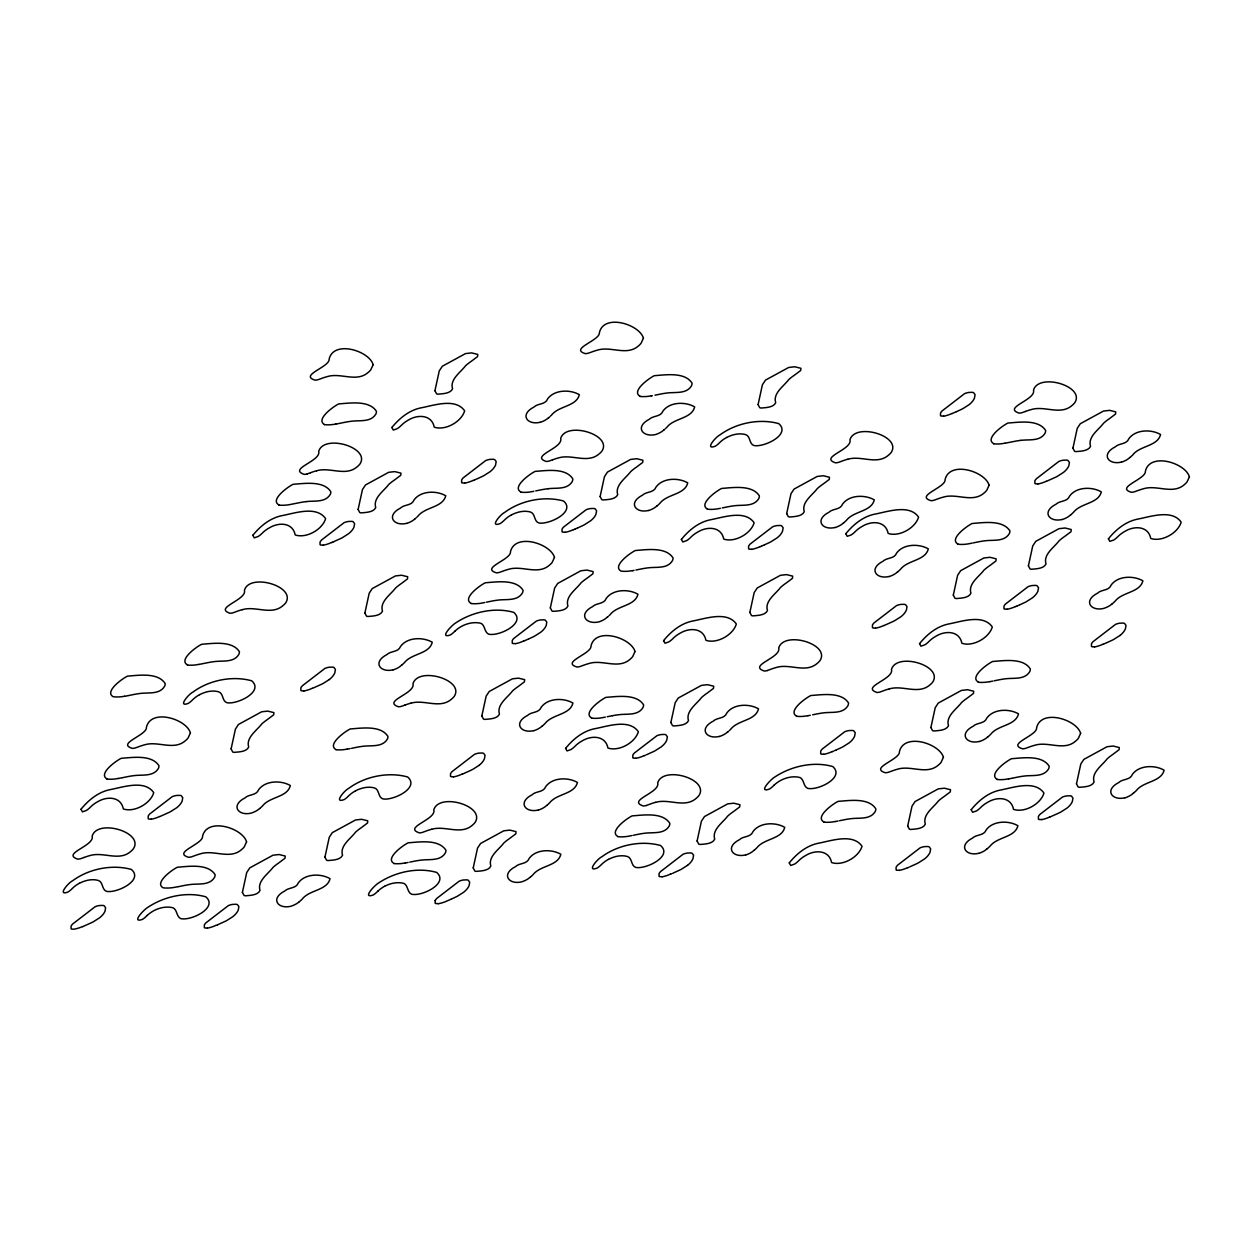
<?xml version="1.0" encoding="UTF-8"?>
<svg xmlns="http://www.w3.org/2000/svg" width="1252" height="1252" viewBox="0 0 1252 1252"><rect width="100%" height="100%" fill="white"/><g stroke="black" fill="none" stroke-linecap="round" stroke-linejoin="round"><path stroke-width="1.5" d="M435.164 900.564L435.148 903.224A2.441 1.158 -5.2 0 0 436.103 903.584L438.169 903.6M147.204 915.415L145.592 916.98A32.239 15.227 -5.2 0 1 142.462 919.391C130.693 923.553 144.043 909.343 148.08 907.184C164.403 896.369 186.767 891.377 205.829 896.823C218.49 907.669 190.961 921.175 180.711 918.592C175.781 916.354 177.612 907.825 171.148 907.387C165.217 906.448 159.067 907.919 153.793 910.705A37.951 17.935 -5.2 0 0 147.251 915.431M455.118 630.977L453.506 632.526A32.239 15.227 -5.2 0 1 450.376 634.936C438.607 639.099 451.956 624.904 455.994 622.729C472.317 611.931 494.681 606.938 513.743 612.369C526.403 623.214 498.875 636.736 488.624 634.154C483.679 631.916 485.526 623.371 479.062 622.933C473.115 622.009 466.98 623.465 461.706 626.25A37.951 17.935 -5.2 0 0 455.165 630.977M378.026 891.017L376.398 892.566A32.239 15.227 -5.2 0 1 373.268 894.977C361.515 899.139 374.864 884.929 378.902 882.77C395.225 871.955 417.573 866.963 436.651 872.409C449.296 883.255 421.767 896.776 411.517 894.194C406.587 891.94 408.434 883.411 401.97 882.973C396.023 882.034 389.873 883.505 384.614 886.291M774.112 785.145L772.484 786.694A32.239 15.227 -5.2 0 1 769.354 789.104C757.601 793.267 770.95 779.073 774.988 776.897C791.311 766.099 813.659 761.106 832.736 766.537C845.382 777.382 817.853 790.904 807.603 788.322C802.673 786.068 804.52 777.539 798.056 777.101C792.109 776.177 785.959 777.633 780.7 780.419A37.951 17.935 -5.2 0 0 774.143 785.145M416.04 517.984L415.163 518.798M549.628 416.9L548.736 417.714M664.953 429.107L664.061 429.921M608.237 616.453L607.345 617.267M728.789 731.058L727.913 731.872M401.657 665.266L403.426 663.607A86.357 40.8 -5.2 0 1 404.318 662.778C411.626 653.184 429.311 654.264 432.253 642.245C423.192 636.908 407.37 637.002 400.546 646.439C398.277 652.433 390.796 650.711 386.868 654.624C372.173 662.152 380.092 672.966 393.081 669.82M259.743 808.573L261.496 806.914A86.357 40.8 -5.2 0 1 262.404 806.069C269.712 796.475 287.397 797.555 290.339 785.552C281.277 780.199 265.455 780.293 258.616 789.73C256.347 795.74 248.882 794.003 244.954 797.931C230.258 805.459 238.177 816.273 251.167 813.111A20.048 9.484 -5.2 0 0 259.54 808.526M657.143 505.902L658.912 504.243A86.357 40.8 -5.2 0 1 659.804 503.398C667.113 493.804 684.797 494.884 687.739 482.881C678.678 477.528 662.856 477.622 656.032 487.059C653.763 493.069 646.282 491.332 642.354 495.26C627.659 502.788 635.578 513.602 648.567 510.456M299.431 901.706L301.2 900.063A86.357 40.8 -5.2 0 1 302.108 899.218C309.4 889.624 327.101 890.704 330.043 878.685C320.966 873.348 305.144 873.442 298.32 882.879C296.051 888.889 288.586 887.152 284.658 891.08C269.962 898.607 277.866 909.406 290.855 906.26A20.048 9.484 -5.2 0 0 299.244 901.675M542.335 726.066L544.088 724.423A86.357 40.8 -5.2 0 1 544.996 723.578C552.304 713.984 569.989 715.064 572.931 703.045C563.854 697.708 548.047 697.802 541.208 707.239C538.939 713.249 531.474 711.512 527.546 715.44C512.851 722.967 520.769 733.782 533.743 730.62M843.692 522.913L845.46 521.27A86.357 40.8 -5.2 0 1 846.368 520.425C853.661 510.832 871.345 511.912 874.287 499.892C865.226 494.556 849.404 494.65 842.58 504.087C840.311 510.096 832.83 508.359 828.902 512.287C814.207 519.815 822.126 530.629 835.115 527.468M546.811 805.474L548.579 803.815A86.357 40.8 -5.2 0 1 549.487 802.986C556.78 793.392 574.48 794.472 577.422 782.453C568.345 777.116 552.523 777.195 545.7 786.647C543.431 792.641 535.95 790.904 532.022 794.832C517.342 802.36 525.245 813.174 538.235 810.028M530.253 877.292L532.022 875.649A86.357 40.8 -5.2 0 1 532.914 874.804C540.222 865.21 557.907 866.29 560.849 854.271C551.788 848.934 535.966 849.028 529.142 858.465C526.873 864.475 519.392 862.738 515.464 866.666C500.769 874.193 508.688 885.007 521.677 881.846A20.048 9.484 -5.2 0 0 530.05 877.261M897.715 571.914L899.484 570.27A86.357 40.8 -5.2 0 1 900.376 569.425C907.669 559.832 925.322 560.896 928.311 548.892C919.25 543.556 903.428 543.65 896.604 553.087C894.335 559.096 886.854 557.359 882.926 561.287C868.231 568.815 876.15 579.629 889.139 576.468M1129.977 457.543L1131.73 455.885A86.357 40.8 -5.2 0 1 1132.637 455.039C1139.915 445.446 1157.584 446.51 1160.573 434.522C1151.496 429.17 1135.689 429.264 1128.85 438.701C1126.581 444.71 1119.116 442.973 1115.188 446.901C1100.492 454.429 1108.411 465.243 1121.385 462.098M1070.726 514.916L1072.494 513.257A86.357 40.8 -5.2 0 1 1073.402 512.428C1080.679 502.819 1098.333 503.883 1101.322 491.895C1092.26 486.558 1076.438 486.637 1069.615 496.074C1067.346 502.083 1059.865 500.346 1055.937 504.274C1041.241 511.802 1049.16 522.616 1062.15 519.47M754.142 850.374L755.911 848.731A86.357 40.8 -5.2 0 1 756.803 847.886C764.111 838.292 781.796 839.372 784.738 827.353C775.677 822.016 759.854 822.11 753.031 831.547C750.762 837.557 743.281 835.82 739.353 839.748C724.658 847.275 732.577 858.089 745.566 854.928M1112.277 603.855L1114.045 602.196A86.357 40.8 -5.2 0 1 1114.953 601.367C1122.23 591.758 1139.883 592.822 1142.888 580.834C1133.811 575.497 1117.989 575.576 1111.166 585.013C1108.896 591.022 1101.416 589.285 1097.503 593.213C1082.808 600.741 1090.711 611.555 1103.701 608.409A20.048 9.484 -5.2 0 0 1112.089 603.824M987.922 736.896L989.69 735.253A86.357 40.8 -5.2 0 1 990.598 734.408C997.875 724.798 1015.528 725.878 1018.518 713.875C1009.456 708.538 993.634 708.632 986.811 718.069C984.542 724.079 977.061 722.341 973.133 726.27C958.437 733.797 966.356 744.611 979.346 741.45M987.296 848.746L989.064 847.088A86.357 40.8 -5.2 0 1 989.972 846.258C997.249 836.649 1014.902 837.713 1017.907 825.725C1008.83 820.389 993.008 820.483 986.185 829.919C983.916 835.929 976.435 834.192 972.507 838.104C957.827 845.632 965.73 856.446 978.72 853.301M1133.498 793.22L1135.267 791.561A86.357 40.8 -5.2 0 1 1136.174 790.732C1143.452 781.123 1161.105 782.187 1164.11 770.199C1155.033 764.862 1139.21 764.941 1132.387 774.378C1130.118 780.387 1122.637 778.65 1118.709 782.578C1104.029 790.106 1111.932 800.92 1124.922 797.774M329.339 679.523L323.251 683.389A58.719 27.747 -5.2 0 1 321.654 684.218L312.405 688.365M478.984 765.41L472.912 769.276A58.719 27.747 -5.2 0 1 471.3 770.105L466.417 772.359M687.52 865.351L681.432 869.217A58.719 27.747 -5.2 0 1 679.82 870.03L672.825 873.223M1119.945 635.484L1113.857 639.349A58.719 27.747 -5.2 0 1 1112.261 640.179L1107.378 642.433M511.505 514.885C517.186 511.927 523.993 510.268 530.3 511.958C535.574 513.508 533.696 521.38 538.876 522.976C549.049 524.87 576.17 511.802 563.541 501.003C544.119 495.667 520.895 500.409 504.759 512.334C500.456 514.306 489.016 527.937 500.174 523.571A32.239 15.227 -5.2 0 0 503.304 521.161L504.916 519.611A37.951 17.935 -5.2 0 1 511.458 514.869M199.647 694.657C205.344 691.699 212.136 690.04 218.443 691.746C223.732 693.279 221.854 701.151 227.035 702.748C237.207 704.657 264.329 691.589 251.683 680.791C232.277 675.438 209.037 680.18 192.918 692.106C188.614 694.077 177.158 707.709 188.332 703.358A32.239 15.227 -5.2 0 0 191.446 700.948L193.058 699.383A37.951 17.935 -5.2 0 1 199.616 694.641M726.676 437.48C732.373 434.522 739.165 432.848 745.472 434.554C750.746 436.103 748.884 443.959 754.064 445.555C764.236 447.465 791.358 434.397 778.713 423.599C759.307 418.262 736.066 423.004 719.931 434.929C715.628 436.885 704.187 450.517 715.346 446.166A32.239 15.227 -5.2 0 0 718.476 443.756L720.088 442.191A37.951 17.935 -5.2 0 1 726.645 437.464M79.346 883.317C85.026 880.359 91.819 878.685 98.141 880.391C103.415 881.94 101.537 889.796 106.717 891.393C116.89 893.302 144.011 880.234 131.382 869.436C111.96 864.083 88.736 868.825 72.6 880.766C68.297 882.723 56.841 896.354 68.015 892.003A32.239 15.227 -5.2 0 0 71.145 889.593L72.757 888.028A37.951 17.935 -5.2 0 1 79.299 883.302M355.568 790.826C361.265 787.868 368.057 786.209 374.364 787.899C379.653 789.449 377.775 797.321 382.955 798.917C393.128 800.81 420.249 787.743 407.62 776.96C388.198 771.608 364.958 776.35 348.839 788.275C344.535 790.247 333.079 803.878 344.253 799.527A32.239 15.227 -5.2 0 0 347.367 797.117L348.995 795.552A37.951 17.935 -5.2 0 1 355.537 790.81M608.488 859.373C614.184 856.415 620.976 854.74 627.283 856.446C632.573 857.996 630.695 865.852 635.875 867.448C646.048 869.357 673.169 856.29 660.54 845.491C641.118 840.155 617.878 844.897 601.758 856.822C597.454 858.794 585.999 872.425 597.173 868.059A32.239 15.227 -5.2 0 0 600.287 865.648L601.915 864.083A37.951 17.935 -5.2 0 1 608.456 859.357M762.03 545.903L764.143 544.98M463.772 773.517L466.057 772.515M217.598 924.774L225.125 921.362A58.719 27.747 -5.2 0 0 226.737 920.549L232.809 916.683A36.965 17.465 -5.2 0 0 237.41 911.675A41.363 19.547 -5.2 0 0 238.303 909.922L238.882 906.573L237.442 904.648A3.709 1.753 -5.2 0 0 236.096 904.273L232.543 904.398A10.251 4.836 -5.2 0 0 228.38 905.587L205.876 922.88A26.229 12.395 -5.2 0 0 204.342 924.962L204.326 927.638A2.441 1.158 -5.2 0 0 205.281 927.998L207.347 928.014M1017.25 605.905L1019.535 604.904M333.142 541.944L340.841 538.454A58.719 27.747 -5.2 0 0 342.453 537.624L348.525 533.759A36.965 17.465 -5.2 0 0 353.127 528.767A41.363 19.547 -5.2 0 0 354.019 527.014L354.613 523.665L353.158 521.74A3.709 1.753 -5.2 0 0 351.812 521.348L348.259 521.489A10.251 4.836 -5.2 0 0 344.097 522.663L321.592 539.972A26.229 12.395 -5.2 0 0 320.058 542.053L320.058 544.714A2.441 1.158 -5.2 0 0 320.997 545.09L323.063 545.105M474.711 479.86L477.184 478.78M575.122 529.048L577.595 527.968M525.167 640.476L527.796 639.334M761.498 546.138L760.152 546.733M463.428 773.658L462.066 774.252M217.425 924.852L216.064 925.447M646.595 754.706L653.607 751.529A58.719 27.747 -5.2 0 0 655.203 750.699L661.291 746.834A36.965 17.465 -5.2 0 0 665.892 741.841A41.363 19.547 -5.2 0 0 666.768 740.088L667.363 736.739L665.923 734.814A3.709 1.753 -5.2 0 0 664.562 734.423L661.025 734.564A10.251 4.836 -5.2 0 0 656.862 735.753L634.341 753.047A26.229 12.395 -5.2 0 0 632.823 755.128L632.808 757.804A2.441 1.158 -5.2 0 0 633.747 758.164L635.828 758.18M1016.89 606.062L1015.544 606.641M834.458 750.731L836.226 749.964M909.875 866.791L916.887 863.614A58.719 27.747 -5.2 0 0 918.498 862.784L924.571 858.919A36.965 17.465 -5.2 0 0 929.172 853.927A41.363 19.547 -5.2 0 0 930.064 852.174L930.659 848.825L929.203 846.9A3.709 1.753 -5.2 0 0 927.857 846.508L924.305 846.649A10.251 4.836 -5.2 0 0 920.142 847.839L897.637 865.132A26.229 12.395 -5.2 0 0 896.103 867.213L896.103 869.89A2.441 1.158 -5.2 0 0 897.042 870.25L899.108 870.265M474.367 480.001L473.178 480.518M332.797 542.085L331.608 542.601M477.716 478.546L482.411 476.37A58.719 27.747 -5.2 0 0 484.023 475.541L490.095 471.675A36.965 17.465 -5.2 0 0 494.697 466.683A41.363 19.547 -5.2 0 0 495.589 464.93L496.183 461.581L494.728 459.656A3.709 1.753 -5.2 0 0 493.382 459.265L489.829 459.39A10.251 4.836 -5.2 0 0 485.666 460.579L463.162 477.888A26.229 12.395 -5.2 0 0 461.644 479.97L461.628 482.63A2.441 1.158 -5.2 0 0 462.567 482.99L464.648 483.022M574.778 529.189L573.588 529.706M578.127 527.734L582.837 525.558A58.719 27.747 -5.2 0 0 584.434 524.729L590.521 520.863A36.965 17.465 -5.2 0 0 595.123 515.871A41.363 19.547 -5.2 0 0 595.999 514.118L596.594 510.769L595.154 508.828A3.709 1.753 -5.2 0 0 593.792 508.453L590.255 508.578A10.251 4.836 -5.2 0 0 586.092 509.767L563.572 527.076A26.229 12.395 -5.2 0 0 562.054 529.158L562.038 531.818A2.441 1.158 -5.2 0 0 562.993 532.178L565.059 532.21M524.995 640.554L523.962 640.993M528.344 639.099L533.039 636.924A58.719 27.747 -5.2 0 0 534.651 636.094L540.723 632.229A36.965 17.465 -5.2 0 0 545.324 627.236A41.363 19.547 -5.2 0 0 546.216 625.484L546.795 622.134L545.356 620.194A3.709 1.753 -5.2 0 0 543.994 619.818L540.457 619.943A10.251 4.836 -5.2 0 0 536.294 621.133L513.774 638.442A26.229 12.395 -5.2 0 0 512.256 640.523L512.24 643.184A2.441 1.158 -5.2 0 0 513.195 643.544L515.261 643.575M645.547 755.175L644.357 755.676M1020.067 604.669L1024.778 602.494A58.719 27.747 -5.2 0 0 1026.374 601.664L1032.462 597.799A36.965 17.465 -5.2 0 0 1037.063 592.806A41.363 19.547 -5.2 0 0 1037.939 591.054L1038.534 587.704L1037.094 585.779A3.709 1.753 -5.2 0 0 1035.733 585.388L1032.196 585.529A10.251 4.836 -5.2 0 0 1028.033 586.718L1005.512 604.012A26.229 12.395 -5.2 0 0 1003.994 606.093L1003.979 608.769A2.441 1.158 -5.2 0 0 1004.933 609.129L1006.999 609.145M833.409 751.184L832.22 751.701M671.776 873.677L670.587 874.193M908.842 867.26L907.653 867.761M956.434 411.689L961.317 409.42A58.719 27.747 -5.2 0 0 962.929 408.606L969.001 404.74A36.965 17.465 -5.2 0 0 973.602 399.748A41.363 19.547 -5.2 0 0 974.494 397.995L975.073 394.646L973.633 392.705A3.709 1.753 -5.2 0 0 972.272 392.33L968.735 392.455A10.251 4.836 -5.2 0 0 964.572 393.644L942.067 410.953A26.229 12.395 -5.2 0 0 940.534 413.035L940.518 415.695A2.441 1.158 -5.2 0 0 941.473 416.055L943.538 416.087M764.502 544.823L769.385 542.57A58.719 27.747 -5.2 0 0 770.982 541.756L777.069 537.89A36.965 17.465 -5.2 0 0 781.671 532.898A41.363 19.547 -5.2 0 0 782.547 531.13L783.142 527.796L781.702 525.856A3.709 1.753 -5.2 0 0 780.34 525.48L776.803 525.605A10.251 4.836 -5.2 0 0 772.64 526.795L750.12 544.088A26.229 12.395 -5.2 0 0 748.602 546.169L748.586 548.846A2.441 1.158 -5.2 0 0 749.541 549.205L751.607 549.221M451.064 899.218L455.947 896.948A58.719 27.747 -5.2 0 0 457.543 896.135L463.631 892.269A36.965 17.465 -5.2 0 0 468.232 887.277A41.363 19.547 -5.2 0 0 469.109 885.524L469.703 882.175L468.264 880.234A3.709 1.753 -5.2 0 0 466.902 879.859L463.365 879.984A10.251 4.836 -5.2 0 0 459.202 881.173L436.682 898.482A26.229 12.395 -5.2 0 0 435.164 900.564M836.399 749.885L841.469 747.554A58.719 27.747 -5.2 0 0 843.066 746.724L849.153 742.859A36.965 17.465 -5.2 0 0 853.754 737.866A41.363 19.547 -5.2 0 0 854.631 736.113L855.226 732.764L853.786 730.839A3.709 1.753 -5.2 0 0 852.424 730.448L848.887 730.573A10.251 4.836 -5.2 0 0 844.724 731.763L822.204 749.072A26.229 12.395 -5.2 0 0 820.686 751.153L820.67 753.814A2.441 1.158 -5.2 0 0 821.609 754.173L823.691 754.205M956.074 411.845L952.083 413.583M450.704 899.359L446.698 901.111A20.924 9.891 -5.2 0 1 438.247 903.756M1107.018 642.589L1103.012 644.326M159.912 816.523L168.989 812.454A58.719 27.747 -5.2 0 0 170.585 811.625L176.673 807.759A36.965 17.465 -5.2 0 0 181.274 802.767A41.363 19.547 -5.2 0 0 182.166 801.014L182.745 797.665L181.305 795.74A3.709 1.753 -5.2 0 0 179.944 795.349L176.407 795.474A10.251 4.836 -5.2 0 0 172.244 796.663L149.724 813.972A26.229 12.395 -5.2 0 0 148.206 816.054L148.19 818.714A2.441 1.158 -5.2 0 0 149.144 819.074L151.21 819.105M1046.422 481.347L1055.655 477.2A58.719 27.747 -5.2 0 0 1057.267 476.37L1063.339 472.505A36.965 17.465 -5.2 0 0 1067.94 467.512A41.363 19.547 -5.2 0 0 1068.832 465.76L1069.427 462.411L1067.972 460.486A3.709 1.753 -5.2 0 0 1066.626 460.094L1063.073 460.22A10.251 4.836 -5.2 0 0 1058.91 461.409L1036.406 478.718A26.229 12.395 -5.2 0 0 1034.888 480.799L1034.872 483.46A2.441 1.158 -5.2 0 0 1035.811 483.82L1037.892 483.851M82.632 926.668L91.865 922.521A58.719 27.747 -5.2 0 0 93.477 921.691L99.55 917.826A36.965 17.465 -5.2 0 0 104.151 912.833A41.363 19.547 -5.2 0 0 105.043 911.08L105.622 907.731L104.182 905.806A3.709 1.753 -5.2 0 0 102.836 905.415L99.284 905.54A10.251 4.836 -5.2 0 0 95.121 906.73L72.616 924.039A26.229 12.395 -5.2 0 0 71.082 926.12L71.082 928.781A2.441 1.158 -5.2 0 0 72.021 929.141L74.087 929.172A20.924 9.891 -5.2 0 0 82.444 926.59M884.006 625.562L893.239 621.415A58.719 27.747 -5.2 0 0 894.851 620.585L900.924 616.72A36.965 17.465 -5.2 0 0 905.525 611.727A41.363 19.547 -5.2 0 0 906.417 609.974L906.996 606.625L905.556 604.685A3.709 1.753 -5.2 0 0 904.194 604.309L900.657 604.434A10.251 4.836 -5.2 0 0 896.495 605.624L873.99 622.933A26.229 12.395 -5.2 0 0 872.456 625.014L872.441 627.675A2.441 1.158 -5.2 0 0 873.395 628.034L875.461 628.066M1049.958 817.024L1059.192 812.877A58.719 27.747 -5.2 0 0 1060.804 812.047L1066.876 808.182A36.965 17.465 -5.2 0 0 1071.477 803.189A41.363 19.547 -5.2 0 0 1072.369 801.437L1072.948 798.087L1071.509 796.162A3.709 1.753 -5.2 0 0 1070.147 795.771L1066.61 795.912A10.251 4.836 -5.2 0 0 1062.447 797.086L1039.942 814.395A26.229 12.395 -5.2 0 0 1038.409 816.476L1038.393 819.137A2.441 1.158 -5.2 0 0 1039.348 819.512L1041.414 819.528M310.559 472.724L307.319 473.898M552.539 459.813L549.299 461.002A6.651 3.146 -5.2 0 1 546.263 461.487C529.471 455.916 563.416 448.279 560.693 438.45C565.92 420.844 612.744 434.522 601.93 451.096A36.324 17.168 -5.2 0 1 599.348 453.725C587.736 464.085 571.898 453.787 558.564 457.888A37.294 17.622 -5.2 0 0 552.555 459.828M1025.372 411.47L1022.133 412.644A6.651 3.146 -5.2 0 1 1019.097 413.129C1002.289 407.557 1036.249 399.92 1033.51 390.092C1038.753 372.486 1085.578 386.164 1074.764 402.737A36.324 17.168 -5.2 0 1 1072.166 405.366C1060.569 415.727 1044.731 405.429 1031.398 409.529A37.294 17.622 -5.2 0 0 1025.388 411.47M404.834 705.126L401.595 706.3A6.651 3.146 -5.2 0 1 398.559 706.785C381.75 701.214 415.711 693.592 412.972 683.748C418.215 666.142 465.04 679.82 454.226 696.409A36.324 17.168 -5.2 0 1 451.628 699.039C440.031 709.383 424.193 699.101 410.859 703.201M84.025 857.479L80.785 858.653A6.651 3.146 -5.2 0 1 77.749 859.138C60.941 853.567 94.902 845.945 92.163 836.101C97.406 818.495 144.23 832.173 133.416 848.762A36.324 17.168 -5.2 0 1 130.834 851.391C119.222 861.736 103.384 851.454 90.05 855.554A37.294 17.622 -5.2 0 0 84.041 857.479M767.335 670.54L770.575 669.351A37.294 17.622 -5.2 0 1 776.569 667.394C789.934 663.372 805.756 673.592 817.368 663.263A36.324 17.168 -5.2 0 0 819.966 660.633C830.78 644.044 783.955 630.366 778.713 647.973C781.436 657.816 747.491 665.438 764.299 671.025A6.651 3.146 -5.2 0 0 767.335 670.54M646.298 805.49L649.538 804.3A37.294 17.622 -5.2 0 1 655.532 802.344M540.16 422.268C527.17 425.414 519.251 414.6 533.947 407.072C537.875 403.16 545.356 404.881 547.625 398.887C554.448 389.45 570.27 389.356 579.332 394.693C576.389 406.712 558.705 405.632 551.412 415.226A86.357 40.8 -5.2 0 0 550.504 416.055M406.571 523.352C393.597 526.497 385.679 515.683 400.374 508.155C404.302 504.227 411.767 505.964 414.036 499.955C420.875 490.518 436.682 490.44 445.759 495.776C442.754 507.764 425.101 506.7 417.824 516.309A86.357 40.8 -5.2 0 0 416.916 517.139M719.337 736.426C706.347 739.572 698.428 728.758 713.124 721.23C717.052 717.302 724.532 719.039 726.802 713.03C733.625 703.593 749.447 703.514 758.509 708.851C755.566 720.87 737.882 719.79 730.573 729.384A86.357 40.8 -5.2 0 0 729.681 730.213M316.568 470.799C329.918 466.683 345.755 476.981 357.352 466.62A36.324 17.168 -5.2 0 0 359.95 464.007C370.764 447.418 323.939 433.74 318.697 451.346C321.42 461.19 287.475 468.811 304.283 474.383A6.651 3.146 -5.2 0 0 307.319 473.898M847.823 459.249C861.157 455.133 876.995 465.431 888.607 455.071A36.324 17.168 -5.2 0 0 891.189 452.457C902.003 435.868 855.179 422.19 849.952 439.796C852.675 449.64 818.73 457.246 835.522 462.833A6.651 3.146 -5.2 0 0 838.574 462.348L841.798 461.174A37.294 17.622 -5.2 0 1 847.792 459.218M242.309 609.677C255.658 605.577 271.496 615.859 283.093 605.514A36.324 17.168 -5.2 0 0 285.691 602.885C296.505 586.296 249.68 572.618 244.437 590.224C247.16 600.068 213.216 607.689 230.024 613.277A6.651 3.146 -5.2 0 0 233.06 612.791L236.299 611.602A37.294 17.622 -5.2 0 1 242.293 609.646M889.343 688.897C902.676 684.797 918.514 695.079 930.126 684.734A36.324 17.168 -5.2 0 0 932.709 682.105C943.523 665.516 896.698 651.838 891.471 669.444C894.194 679.288 860.249 686.91 877.042 692.497A6.651 3.146 -5.2 0 0 880.093 692.012L883.317 690.822A37.294 17.622 -5.2 0 1 889.311 688.866M431.674 829.293C445.008 825.193 460.846 835.475 472.458 825.131A36.324 17.168 -5.2 0 0 475.04 822.501C485.854 805.912 439.029 792.234 433.802 809.841C436.525 819.7 402.581 827.306 419.373 832.893A6.651 3.146 -5.2 0 0 422.425 832.408L425.649 831.218A37.294 17.622 -5.2 0 1 431.643 829.262M655.563 802.375C668.897 798.275 684.734 808.557 696.347 798.213A36.324 17.168 -5.2 0 0 698.929 795.583C709.743 778.994 662.918 765.316 657.676 782.923C660.414 792.766 626.47 800.388 643.262 805.975A6.651 3.146 -5.2 0 0 646.314 805.49M654.968 395.194L660.962 393.989A41.034 19.39 -5.2 0 1 667.269 392.987C675.438 391.907 686.472 394.224 691.448 385.851A23.178 10.955 -5.2 0 0 692.027 383.081C684.828 371.907 666.111 374.802 654.311 375.694C648.348 378.62 630.977 391.5 640.148 396.305M535.731 490.909L541.74 489.704A41.034 19.39 -5.2 0 1 548.047 488.718M722.279 507.936L728.288 506.731A41.034 19.39 -5.2 0 1 734.595 505.73C742.765 504.65 753.782 506.966 758.775 498.593A23.178 10.955 -5.2 0 0 759.338 495.823C752.155 484.649 733.422 487.56 721.637 488.437C715.674 491.363 698.303 504.243 707.458 509.063M635.953 570.02L641.963 568.815A41.034 19.39 -5.2 0 1 648.27 567.829C656.439 566.733 667.457 569.065 672.449 560.677A23.178 10.955 -5.2 0 0 673.013 557.907C665.829 546.748 647.112 549.644 635.312 550.52C629.349 553.462 611.978 566.327 621.133 571.147A18.342 8.67 -5.2 0 0 632.354 570.646M486.402 602.181L491.942 601.07A41.034 19.39 -5.2 0 1 498.249 600.084C506.418 598.988 517.436 601.32 522.428 592.932A23.178 10.955 -5.2 0 0 522.992 590.162C515.808 579.003 497.075 581.898 485.291 582.775C479.328 585.717 461.957 598.581 471.112 603.401M128.58 695.549L134.105 694.437A41.034 19.39 -5.2 0 1 140.412 693.436C148.581 692.356 159.614 694.672 164.591 686.299A23.178 10.955 -5.2 0 0 165.17 683.529C157.971 672.355 139.254 675.251 127.454 676.143C121.491 679.069 104.119 691.949 113.29 696.754A18.342 8.67 -5.2 0 0 124.496 696.268M973.305 542.883L978.829 541.772A41.034 19.39 -5.2 0 1 985.136 540.77C993.321 539.69 1004.339 542.006 1009.315 533.634A23.178 10.955 -5.2 0 0 1009.894 530.864C1002.696 519.69 983.978 522.6 972.194 523.477C966.231 526.403 948.844 539.283 958.015 544.088M122.586 777.664L127.892 776.6A41.034 19.39 -5.2 0 1 134.199 775.614C142.368 774.518 153.386 776.85 158.378 768.462A23.178 10.955 -5.2 0 0 158.941 765.692C151.758 754.533 133.025 757.429 121.241 758.305C115.278 761.247 97.906 774.112 107.062 778.932M122.117 777.758L118.33 778.509M351.562 748.32L356.851 747.256A41.034 19.39 -5.2 0 1 363.158 746.27C371.343 745.175 382.361 747.507 387.337 739.118A23.178 10.955 -5.2 0 0 387.917 736.348C380.718 725.19 362 728.085 350.216 728.961C344.253 731.904 326.866 744.768 336.037 749.588M607.204 716.739L612.494 715.69M812.626 714.798L817.446 713.843A41.034 19.39 -5.2 0 1 823.753 712.842C831.923 711.762 842.956 714.078 847.933 705.69A23.178 10.955 -5.2 0 0 848.512 702.935C841.313 691.761 822.595 694.657 810.811 695.533C804.848 698.475 787.461 711.355 796.632 716.16M994.182 680.806L999.252 679.789A41.034 19.39 -5.2 0 1 1005.559 678.787C1013.729 677.708 1024.746 680.024 1029.739 671.651A23.178 10.955 -5.2 0 0 1030.302 668.881C1023.119 657.707 1004.386 660.618 992.601 661.494C986.639 664.421 969.267 677.301 978.422 682.105M178.488 886.635L184.028 885.524A41.034 19.39 -5.2 0 1 190.335 884.522C198.505 883.442 209.538 885.759 214.515 877.386A23.178 10.955 -5.2 0 0 215.094 874.616C207.895 863.442 189.177 866.337 177.377 867.229C171.414 870.156 154.043 883.036 163.214 887.84A18.342 8.67 -5.2 0 0 174.419 887.355L178.034 886.729M409.78 862.127L414.835 861.11A41.034 19.39 -5.2 0 1 421.142 860.124C429.326 859.028 440.344 861.345 445.321 852.972A23.178 10.955 -5.2 0 0 445.9 850.202C438.701 839.028 419.983 841.939 408.199 842.815C402.236 845.742 384.849 858.622 394.02 863.442M633.434 835.256L638.723 834.192A41.034 19.39 -5.2 0 1 645.03 833.206C653.2 832.111 664.233 834.427 669.21 826.054A23.178 10.955 -5.2 0 0 669.789 823.284C662.59 812.11 643.872 815.021 632.088 815.897C626.125 818.824 608.738 831.704 617.909 836.524M1012.79 778.087L1018.095 777.022A41.034 19.39 -5.2 0 1 1024.402 776.037C1032.571 774.941 1043.589 777.273 1048.581 768.885A23.178 10.955 -5.2 0 0 1049.145 766.13C1041.961 754.956 1023.244 757.851 1011.444 758.728C1005.481 761.67 988.11 774.534 997.265 779.354M839.435 820.733L844.74 819.669A41.034 19.39 -5.2 0 1 851.047 818.683C859.216 817.587 870.234 819.919 875.226 811.531A23.178 10.955 -5.2 0 0 875.79 808.761C868.606 797.587 849.873 800.497 838.089 801.374C832.126 804.316 814.755 817.18 823.91 822.001M339.135 423.458L345.364 422.206A41.034 19.39 -5.2 0 1 351.671 421.22C359.84 420.124 370.874 422.456 375.85 414.068A23.178 10.955 -5.2 0 0 376.429 411.298C369.23 400.139 350.513 403.034 338.713 403.911C332.75 406.853 315.379 419.717 324.55 424.538M128.111 695.642L124.543 696.331M992.773 681.088L989.69 681.698M1012.086 778.243L1008.533 778.932M338.666 423.552L335.802 424.115M972.131 543.118L969.267 543.681A18.342 8.67 -5.2 0 1 957.905 544.244M350.153 748.602L347.289 749.165M408.136 862.456L405.288 863.019M632.025 835.538L629.161 836.101A18.342 8.67 -5.2 0 1 617.799 836.665M838.026 821.015L835.178 821.578M484.759 602.509L482.38 602.979A18.342 8.67 -5.2 0 1 471.018 603.558M605.326 717.13L602.932 717.584A18.342 8.67 -5.2 0 1 591.57 718.163M810.279 715.283L807.884 715.737M533.837 491.3L532.178 491.613A18.342 8.67 -5.2 0 1 520.801 492.192M720.401 508.312L718.726 508.641A18.342 8.67 -5.2 0 1 707.349 509.204M634.075 570.396L632.401 570.724M652.355 395.71L651.4 395.882M1004.996 443.255L1014.558 441.346A41.034 19.39 -5.2 0 1 1020.865 440.36M198.755 664.468L208.317 662.574A41.034 19.39 -5.2 0 1 214.624 661.572C222.809 660.493 233.827 662.809 238.803 654.436A23.178 10.955 -5.2 0 0 239.382 651.666C232.183 640.492 213.466 643.387 201.682 644.279C195.719 647.206 178.332 660.086 187.503 664.89M306.051 501.629C314.221 500.503 325.254 502.866 330.231 494.462A23.178 10.955 -5.2 0 0 330.81 491.692C323.611 480.533 304.893 483.428 293.093 484.305C287.131 487.247 269.759 500.111 278.93 504.932M1020.865 440.375C1029.034 439.233 1040.068 441.612 1045.044 433.208A23.178 10.955 -5.2 0 0 1045.623 430.438C1038.424 419.279 1019.707 422.174 1007.907 423.051C1001.944 425.993 984.573 438.857 993.744 443.678M548.047 488.734C556.217 487.591 567.234 489.97 572.211 481.566A23.178 10.955 -5.2 0 0 572.79 478.796C565.607 467.638 546.874 470.533 535.089 471.409C529.126 474.352 511.739 487.216 520.91 492.036M303.876 690.869L301.81 690.838A2.441 1.158 -5.2 0 1 300.856 690.478L300.871 687.817A26.229 12.395 -5.2 0 1 302.405 685.736L324.894 668.427A10.251 4.836 -5.2 0 1 329.073 667.238L332.609 667.113A3.709 1.753 -5.2 0 1 333.971 667.488L335.411 669.429L334.816 672.778A41.363 19.547 -5.2 0 1 333.94 674.531A36.965 17.465 -5.2 0 1 329.354 679.523M1094.483 646.83L1092.417 646.799A2.441 1.158 -5.2 0 1 1091.462 646.439L1091.478 643.778A26.229 12.395 -5.2 0 1 1093.012 641.697L1115.501 624.388A10.251 4.836 -5.2 0 1 1119.679 623.199L1123.216 623.073A3.709 1.753 -5.2 0 1 1124.578 623.465L1126.017 625.39L1125.423 628.739A41.363 19.547 -5.2 0 1 1124.546 630.492A36.965 17.465 -5.2 0 1 1119.961 635.484M453.521 776.756L451.456 776.725A2.441 1.158 -5.2 0 1 450.501 776.365L450.532 773.705A26.229 12.395 -5.2 0 1 452.05 771.623L474.539 754.314A10.251 4.836 -5.2 0 1 478.718 753.125L482.255 753A3.709 1.753 -5.2 0 1 483.616 753.375L485.056 755.316L484.477 758.665A41.363 19.547 -5.2 0 1 483.585 760.418A36.965 17.465 -5.2 0 1 479 765.41M662.058 876.682L659.976 876.666A2.441 1.158 -5.2 0 1 659.037 876.306L659.053 873.646A26.229 12.395 -5.2 0 1 660.587 871.564L683.076 854.255A10.251 4.836 -5.2 0 1 687.254 853.066L690.791 852.941A3.709 1.753 -5.2 0 1 692.153 853.316L693.592 855.257L692.998 858.606A41.363 19.547 -5.2 0 1 692.106 860.359A36.965 17.465 -5.2 0 1 687.52 865.351M591.68 718.006C582.509 713.186 599.896 700.322 605.858 697.38C617.643 696.503 636.36 693.608 643.559 704.782A23.178 10.955 -5.2 0 1 642.98 707.537C638.004 715.941 626.986 713.577 618.817 714.72A41.034 19.39 -5.2 0 0 612.51 715.69M907.465 867.683A20.924 9.891 -5.2 0 1 899.202 870.406M987.092 848.715A20.048 9.484 -5.2 0 1 978.829 853.379M835.131 821.5A18.342 8.67 -5.2 0 1 823.8 822.141M542.132 726.035A20.048 9.484 -5.2 0 1 533.853 730.714M1102.84 644.248A20.924 9.891 -5.2 0 1 1094.561 646.971M989.643 681.62A18.342 8.67 -5.2 0 1 978.328 682.262M1015.356 606.563A20.924 9.891 -5.2 0 1 1007.093 609.286M1070.523 514.885A20.048 9.484 -5.2 0 1 1062.259 519.549M883.818 625.468A20.924 9.891 -5.2 0 1 875.555 628.207M897.512 571.882A20.048 9.484 -5.2 0 1 889.233 576.562M663.873 429.89A20.048 9.484 -5.2 0 1 655.594 434.554C642.558 437.527 634.514 426.932 649.287 419.279C653.215 415.367 660.68 417.104 662.95 411.094C669.773 401.657 685.595 401.563 694.672 406.9C691.73 418.919 674.03 417.839 666.737 427.433A86.357 40.8 -5.2 0 0 665.829 428.262M951.896 413.489A20.924 9.891 -5.2 0 1 943.632 416.227M651.353 395.82A18.342 8.67 -5.2 0 1 640.038 396.461M548.533 417.683A20.048 9.484 -5.2 0 1 540.254 422.347M335.755 424.037A18.342 8.67 -5.2 0 1 324.44 424.678M472.99 480.439A20.924 9.891 -5.2 0 1 464.727 483.162M832.048 751.607A20.924 9.891 -5.2 0 1 823.769 754.346M807.837 715.674A18.342 8.67 -5.2 0 1 796.522 716.316M461.878 774.159A20.924 9.891 -5.2 0 1 453.615 776.897M546.608 805.443A20.048 9.484 -5.2 0 1 538.344 810.107M404.85 705.126A37.294 17.622 -5.2 0 1 410.828 703.17M198.708 664.405A18.342 8.67 -5.2 0 1 187.393 665.047M312.233 688.271A20.924 9.891 -5.2 0 1 303.954 691.01M401.454 665.235A20.048 9.484 -5.2 0 1 393.175 669.898M1049.771 816.946A20.924 9.891 -5.2 0 1 1041.507 819.669M1133.31 793.189A20.048 9.484 -5.2 0 1 1125.032 797.853M1008.486 778.854A18.342 8.67 -5.2 0 1 997.171 779.511M215.704 925.431A20.924 9.891 -5.2 0 1 207.441 928.155M159.567 816.507A20.924 9.891 -5.2 0 1 151.304 819.246M118.283 778.431A18.342 8.67 -5.2 0 1 106.952 779.088M378.057 891.017A37.951 17.935 -5.2 0 1 384.567 886.275M405.225 862.941A18.342 8.67 -5.2 0 1 393.91 863.583M670.399 874.099A20.924 9.891 -5.2 0 1 662.136 876.838M753.939 850.343A20.048 9.484 -5.2 0 1 745.66 855.022M987.718 736.865A20.048 9.484 -5.2 0 1 979.455 741.528M1046.234 481.269A20.924 9.891 -5.2 0 1 1037.971 483.992M1129.774 457.512A20.048 9.484 -5.2 0 1 1121.495 462.176M1004.949 443.177A18.342 8.67 -5.2 0 1 993.634 443.834M331.42 542.523A20.924 9.891 -5.2 0 1 323.157 545.246M310.559 472.724A37.294 17.622 -5.2 0 1 316.553 470.768M414.96 518.766A20.048 9.484 -5.2 0 1 406.681 523.43M306.051 501.614A41.034 19.39 -5.2 0 0 299.76 502.615L290.182 504.509A18.342 8.67 -5.2 0 1 278.82 505.088M347.242 749.087A18.342 8.67 -5.2 0 1 335.927 749.729M644.185 755.598A20.924 9.891 -5.2 0 1 635.906 758.321M727.709 731.841A20.048 9.484 -5.2 0 1 719.43 736.505M759.964 546.639A20.924 9.891 -5.2 0 1 751.701 549.378M843.488 522.882A20.048 9.484 -5.2 0 1 835.225 527.546M573.416 529.612A20.924 9.891 -5.2 0 1 565.153 532.35M656.94 505.855A20.048 9.484 -5.2 0 1 648.661 510.534M523.618 640.977A20.924 9.891 -5.2 0 1 515.355 643.716M607.142 617.22A20.048 9.484 -5.2 0 1 598.879 621.9C585.842 624.858 577.798 614.278 592.556 606.625C596.484 602.697 603.965 604.434 606.234 598.425C613.057 588.988 628.88 588.894 637.957 594.246C635.014 606.25 617.314 605.17 610.021 614.763A86.357 40.8 -5.2 0 0 609.114 615.608M231.104 748.931L232.731 751.998A3.834 1.815 -5.2 0 0 234.061 752.358C238.866 751.92 246.503 751.873 248.71 747.068C245.705 737.616 256.801 730.558 261.746 723.953A70.597 33.35 -5.2 0 1 267.693 719.321L273.719 714.798L273.906 712.623L267.787 711.105L261.652 711.793L238.475 724.454L235.423 729.102L231.104 748.931M242.403 892.347L244.03 895.415A3.834 1.815 -5.2 0 0 245.376 895.79C250.165 895.352 257.802 895.29 260.025 890.485C257.004 881.032 268.1 873.99 273.046 867.37A70.597 33.35 -5.2 0 1 278.993 862.753L285.018 858.23L285.206 856.039L279.086 854.537L272.952 855.226L249.79 867.871L246.722 872.519L242.403 892.347M324.941 857.119L326.569 860.187A3.834 1.815 -5.2 0 0 327.899 860.562C332.703 860.124 340.341 860.061 342.547 855.257C339.542 845.804 350.638 838.762 355.584 832.142A70.597 33.35 -5.2 0 1 361.531 827.525L367.556 822.987L367.744 820.811L361.625 819.293L355.49 819.997L332.312 832.643L329.26 837.291L324.941 857.119M358.119 509.439L359.747 512.506A3.834 1.815 -5.2 0 0 361.092 512.882C365.881 512.428 373.519 512.381 375.741 507.576C372.736 498.124 383.832 491.066 388.762 484.461A70.597 33.35 -5.2 0 1 394.724 479.829L400.734 475.306L400.937 473.131L394.803 471.613L388.668 472.317L365.506 484.962L362.438 489.61L358.119 509.439M364.88 613.057L366.507 616.125A3.834 1.815 -5.2 0 0 367.838 616.485C372.642 616.047 380.279 616 382.486 611.195C379.481 601.742 390.577 594.684 395.522 588.08A70.597 33.35 -5.2 0 1 401.469 583.448L407.495 578.925L407.683 576.749L401.563 575.231L395.429 575.936L372.267 588.581L369.199 593.229L364.88 613.057M434.945 390.718L436.572 393.785A3.834 1.815 -5.2 0 0 437.918 394.161C442.707 393.707 450.344 393.66 452.567 388.856C449.562 379.403 460.658 372.345 465.587 365.74A70.597 33.35 -5.2 0 1 471.55 361.108L477.56 356.585L477.763 354.41L471.628 352.892L465.494 353.596L442.332 366.241L439.264 370.889L434.945 390.718M473.225 867.933L474.837 871.016A3.834 1.815 -5.2 0 0 476.183 871.376C480.987 870.938 488.609 870.876 490.831 866.087C487.826 856.618 498.922 849.576 503.867 842.956A70.597 33.35 -5.2 0 1 509.814 838.339L515.84 833.816L516.027 831.641L509.908 830.123L503.773 830.812L480.596 843.472L477.528 848.105L473.225 867.933M481.832 715.972L483.46 719.039A3.834 1.815 -5.2 0 0 484.806 719.399C489.595 718.961 497.232 718.914 499.454 714.11C496.449 704.657 507.545 697.599 512.475 690.994A70.597 33.35 -5.2 0 1 518.438 686.362L524.447 681.839L524.651 679.664L518.516 678.146L512.397 678.834L489.219 691.495L486.152 696.143L481.832 715.972M550.317 607.909L551.944 610.976A3.834 1.815 -5.2 0 0 553.274 611.336C558.079 610.898 565.716 610.851 567.923 606.046C564.918 596.594 576.014 589.535 580.959 582.931A70.597 33.35 -5.2 0 1 586.906 578.299L592.932 573.776L593.119 571.601L587 570.083L580.865 570.771L557.703 583.432L554.636 588.08L550.317 607.909M600.115 496.543L601.742 499.611A3.834 1.815 -5.2 0 0 603.073 499.971C607.877 499.532 615.499 499.485 617.721 494.681C614.716 485.228 625.812 478.17 630.758 471.566A70.597 33.35 -5.2 0 1 636.705 466.933L642.73 462.411L642.918 460.235L636.798 458.717L630.664 459.406L607.486 472.067L604.434 476.715L600.115 496.543M670.869 722.514L672.496 725.581A3.834 1.815 -5.2 0 0 673.842 725.957C678.631 725.503 686.268 725.456 688.49 720.651C685.486 711.199 696.582 704.14 701.527 697.536A70.597 33.35 -5.2 0 1 707.474 692.904L713.499 688.381L713.687 686.206L707.552 684.688L701.433 685.392L678.255 698.037L675.188 702.685L670.869 722.514M697.098 841.015L698.726 844.098A3.834 1.815 -5.2 0 0 700.071 844.458C704.86 844.02 712.498 843.958 714.72 839.169C711.715 829.7 722.811 822.658 727.741 816.038A70.597 33.35 -5.2 0 1 733.703 811.421L739.713 806.898L739.916 804.723L733.782 803.205L727.662 803.894L704.485 816.554L701.417 821.187L697.098 841.015M749.854 612.431L751.482 615.514A3.834 1.815 -5.2 0 0 752.828 615.874C757.632 615.436 765.254 615.374 767.476 610.585C764.471 601.132 775.567 594.074 780.512 587.47A70.597 33.35 -5.2 0 1 786.459 582.837L792.485 578.314L792.673 576.139L786.553 574.621L780.419 575.31L757.241 587.971L754.173 592.603L749.854 612.431M758.086 404.599L759.714 407.667A3.834 1.815 -5.2 0 0 761.059 408.042C765.848 407.589 773.486 407.542 775.708 402.737C772.703 393.284 783.799 386.226 788.729 379.622A70.597 33.35 -5.2 0 1 794.691 374.99L800.701 370.467L800.904 368.291L794.77 366.773L788.65 367.478L765.473 380.123L762.405 384.771L758.086 404.599M786.663 513.555L788.29 516.622A3.834 1.815 -5.2 0 0 789.621 516.998C794.425 516.56 802.062 516.497 804.269 511.708C801.264 502.24 812.36 495.197 817.306 488.577A70.597 33.35 -5.2 0 1 823.253 483.961L829.278 479.438L829.466 477.262L823.346 475.744L817.212 476.433L794.05 489.094L790.982 493.726L786.663 513.555M907.684 826.023L909.312 829.09A3.834 1.815 -5.2 0 0 910.658 829.45C915.447 829.012 923.084 828.965 925.306 824.16C922.301 814.708 933.397 807.65 938.327 801.045A70.597 33.35 -5.2 0 1 944.29 796.413L950.299 791.89L950.503 789.715L944.368 788.197L938.233 788.885L915.071 801.546L912.004 806.194L907.684 826.023M930.893 727.537L932.521 730.605A3.834 1.815 -5.2 0 0 933.851 730.98C938.656 730.542 946.293 730.479 948.5 725.69C945.495 716.222 956.591 709.18 961.536 702.56A70.597 33.35 -5.2 0 1 967.483 697.943L973.508 693.42L973.696 691.245L967.577 689.727L961.442 690.415L938.264 703.076L935.213 707.709L930.893 727.537M953.304 595.123L954.932 598.19A3.834 1.815 -5.2 0 0 956.278 598.55C961.067 598.112 968.704 598.065 970.926 593.26C967.921 583.808 979.017 576.749 983.962 570.145A70.597 33.35 -5.2 0 1 989.909 565.513L995.935 560.99L996.122 558.815L989.988 557.297L983.869 557.985L960.691 570.646L957.623 575.294L953.304 595.123M1028.408 565.81L1030.036 568.877A3.834 1.815 -5.2 0 0 1031.366 569.253C1036.171 568.815 1043.792 568.752 1046.015 563.948C1043.01 554.495 1054.106 547.453 1059.051 540.833A70.597 33.35 -5.2 0 1 1064.998 536.216L1071.023 531.693L1071.211 529.518L1065.092 528L1058.957 528.688L1035.78 541.333L1032.728 545.982L1028.408 565.81M1072.933 448.185L1074.56 451.252A3.834 1.815 -5.2 0 0 1075.906 451.612C1080.695 451.174 1088.332 451.127 1090.555 446.322C1087.55 436.87 1098.646 429.812 1103.575 423.207A70.597 33.35 -5.2 0 1 1109.538 418.575L1115.548 414.052L1115.751 411.877L1109.616 410.359L1103.482 411.063L1080.319 423.708L1077.252 428.356L1072.933 448.185M1076.47 783.862L1078.097 786.929A3.834 1.815 -5.2 0 0 1079.427 787.305C1084.232 786.851 1091.869 786.804 1094.091 781.999C1091.071 772.547 1102.167 765.488 1107.112 758.884A70.597 33.35 -5.2 0 1 1113.059 754.252L1119.085 749.729L1119.272 747.554L1113.153 746.035L1107.018 746.74L1083.856 759.385L1080.789 764.033L1076.47 783.862M80.989 809.277L82.413 811.859L86.325 810.482A32.239 15.227 -5.2 0 0 89.455 808.072L91.067 806.507A37.951 17.935 -5.2 0 1 97.609 801.765C106.999 796.069 120.912 796.413 123.338 808.948C134.418 812.72 150.678 803.487 153.746 792.61C144.606 779.667 123.823 786.96 110.724 789.511C98.517 791.749 88.516 800.012 80.989 809.277M252.857 535.277L254.266 537.859L258.178 536.482A32.239 15.227 -5.2 0 0 261.308 534.072L262.92 532.507A37.951 17.935 -5.2 0 1 269.477 527.781C278.867 522.068 292.765 522.413 295.19 534.948C306.27 538.72 322.531 529.486 325.614 518.61C316.474 505.667 295.675 512.976 282.576 515.527C270.369 517.749 260.369 526.012 252.857 535.277M391.892 427.495L393.316 430.078L397.228 428.685A32.239 15.227 -5.2 0 0 400.358 426.275L401.97 424.725A37.951 17.935 -5.2 0 1 408.512 419.983C417.902 414.271 431.799 414.631 434.241 427.167C445.321 430.938 461.565 421.705 464.648 410.828C455.509 397.886 434.726 405.178 421.627 407.729C409.42 409.952 399.419 418.231 391.892 427.495M565.607 748.352L567.031 750.934L570.943 749.557A32.239 15.227 -5.2 0 0 574.073 747.147L575.685 745.582A37.951 17.935 -5.2 0 1 582.227 740.855C591.617 735.143 605.514 735.503 607.94 748.023C619.036 751.795 635.28 742.561 638.363 731.684C629.224 718.742 608.441 726.05 595.326 728.601C583.119 730.824 573.134 739.087 565.607 748.352M663.576 640.648L665 643.231L668.912 641.853A32.239 15.227 -5.2 0 0 672.042 639.443L673.654 637.878A37.951 17.935 -5.2 0 1 680.196 633.152C689.586 627.44 703.499 627.8 705.925 640.32C717.005 644.091 733.249 634.858 736.332 623.981C727.193 611.039 706.41 618.347 693.311 620.898C681.104 623.12 671.103 631.384 663.576 640.648M681.385 539.409L682.809 541.975L686.722 540.598A32.239 15.227 -5.2 0 0 689.852 538.188L691.464 536.623A37.951 17.935 -5.2 0 1 698.006 531.897C707.396 526.184 721.308 526.544 723.734 539.08C734.814 542.852 751.075 533.602 754.142 522.741C745.003 509.783 724.219 517.092 711.12 519.643C698.913 521.865 688.913 530.128 681.385 539.409M789.261 862.878L790.685 865.461L794.597 864.083A32.239 15.227 -5.2 0 0 797.727 861.673L799.339 860.108A37.951 17.935 -5.2 0 1 805.881 855.382C815.271 849.67 829.168 850.014 831.594 862.55C842.69 866.321 858.935 857.088 862.018 846.211C852.878 833.269 832.095 840.577 818.98 843.128C806.773 845.35 796.788 853.614 789.261 862.878M845.82 533.743L847.244 536.325L851.157 534.948A32.239 15.227 -5.2 0 0 854.287 532.538L855.898 530.973A37.951 17.935 -5.2 0 1 862.44 526.247C871.83 520.535 885.727 520.879 888.153 533.415C899.249 537.186 915.494 527.953 918.577 517.076C909.437 504.133 888.654 511.442 875.539 513.993C863.332 516.215 853.348 524.478 845.82 533.743M919.547 643.606L920.971 646.188L924.884 644.811A32.239 15.227 -5.2 0 0 927.998 642.401L929.61 640.836A37.951 17.935 -5.2 0 1 936.167 636.094C945.557 630.398 959.455 630.742 961.88 643.278C972.961 647.049 989.221 637.816 992.304 626.939C983.164 613.996 962.365 621.305 949.266 623.856C937.059 626.078 927.075 634.341 919.547 643.606M971.192 809.7L972.616 812.282L976.529 810.905A32.239 15.227 -5.2 0 0 979.659 808.495L981.271 806.93A37.951 17.935 -5.2 0 1 987.828 802.203C997.202 796.491 1011.115 796.835 1013.541 809.371C1024.621 813.143 1040.881 803.909 1043.949 793.032C1034.825 780.09 1014.026 787.398 1000.927 789.949C988.72 792.172 978.72 800.435 971.192 809.7M1108.411 538.798L1109.835 541.38L1113.748 540.003A32.239 15.227 -5.2 0 0 1116.878 537.593L1118.49 536.028A37.951 17.935 -5.2 0 1 1125.032 531.286C1134.422 525.59 1148.334 525.934 1150.76 538.47C1161.84 542.241 1178.101 533.008 1181.168 522.131C1172.028 509.188 1151.245 516.497 1138.146 519.032C1125.939 521.27 1115.939 529.533 1108.411 538.798M190.429 732.905L188.082 737.991A36.324 17.168 -5.2 0 1 185.499 740.621C173.887 750.981 158.049 740.683 144.716 744.783A37.294 17.622 -5.2 0 0 138.706 746.724L135.466 747.898A6.651 3.146 -5.2 0 1 132.415 748.383C115.935 743.516 147.298 735.268 146.421 727.287C150.991 708.037 186.501 719.024 190.429 732.905M246.566 841.829L244.234 846.915A36.324 17.168 -5.2 0 1 241.636 849.545C230.039 859.889 214.202 849.607 200.852 853.707A37.294 17.622 -5.2 0 0 194.843 855.648L191.603 856.806A6.651 3.146 -5.2 0 1 188.567 857.291C172.072 852.44 203.434 844.177 202.558 836.195C207.143 816.961 242.638 827.948 246.566 841.829M373.159 364.676L370.811 369.763A36.324 17.168 -5.2 0 1 368.229 372.392C356.617 382.736 340.779 372.454 327.445 376.555A37.294 17.622 -5.2 0 0 321.435 378.495L318.196 379.669A6.651 3.146 -5.2 0 1 315.144 380.154C298.665 375.287 330.027 367.024 329.151 359.058C333.721 339.808 369.215 350.795 373.159 364.676M554.48 557.375L552.132 562.461A36.324 17.168 -5.2 0 1 549.55 565.09C537.937 575.45 522.1 565.153 508.766 569.253A37.294 17.622 -5.2 0 0 502.756 571.194L499.517 572.367A6.651 3.146 -5.2 0 1 496.465 572.853C479.985 567.985 511.348 559.738 510.472 551.756C515.042 532.507 550.551 543.493 554.48 557.375M643.418 338.181L641.087 343.267A36.324 17.168 -5.2 0 1 638.489 345.896C626.892 356.241 611.054 345.959 597.705 350.059A37.294 17.622 -5.2 0 0 591.695 352L588.456 353.158A6.651 3.146 -5.2 0 1 585.404 353.643C568.924 348.792 600.287 340.528 599.411 332.547C603.996 313.313 639.49 324.299 643.418 338.181M635.014 651.541L632.683 656.627A36.324 17.168 -5.2 0 1 630.085 659.256C618.488 669.617 602.65 659.319 589.301 663.419A37.294 17.622 -5.2 0 0 583.307 665.36L580.052 666.533A6.651 3.146 -5.2 0 1 577.015 667.019C560.52 662.152 591.883 653.904 591.007 645.922C595.592 626.673 631.086 637.659 635.014 651.541M943.429 757.272L941.081 762.358A36.324 17.168 -5.2 0 1 938.499 764.988C926.887 775.332 911.049 765.05 897.715 769.151A37.294 17.622 -5.2 0 0 891.706 771.091L888.466 772.249A6.651 3.146 -5.2 0 1 885.414 772.75C868.935 767.883 900.298 759.62 899.421 751.638C903.991 732.404 939.485 743.391 943.429 757.272M989.096 485.213L986.764 490.299A36.324 17.168 -5.2 0 1 984.166 492.928C972.569 503.273 956.731 492.991 943.382 497.091A37.294 17.622 -5.2 0 0 937.372 499.032L934.133 500.205A6.651 3.146 -5.2 0 1 931.081 500.69C914.602 495.823 945.964 487.576 945.088 479.594C949.673 460.345 985.168 471.331 989.096 485.213M1080.632 733.328L1078.301 738.43A36.324 17.168 -5.2 0 1 1075.703 741.043C1064.106 751.403 1048.268 741.106 1034.919 745.222A37.294 17.622 -5.2 0 0 1028.909 747.147L1025.67 748.32A6.651 3.146 -5.2 0 1 1022.618 748.806C1006.138 743.938 1037.501 735.691 1036.625 727.709C1041.21 708.46 1076.704 719.462 1080.632 733.328M1189.4 476.824L1187.053 481.91A36.324 17.168 -5.2 0 1 1184.47 484.54C1172.858 494.884 1157.02 484.602 1143.686 488.703A37.294 17.622 -5.2 0 0 1137.677 490.643L1134.437 491.801A6.651 3.146 -5.2 0 1 1131.385 492.286C1114.906 487.435 1146.269 479.172 1145.392 471.19C1149.962 451.956 1185.456 462.943 1189.4 476.824"/></g></svg>
